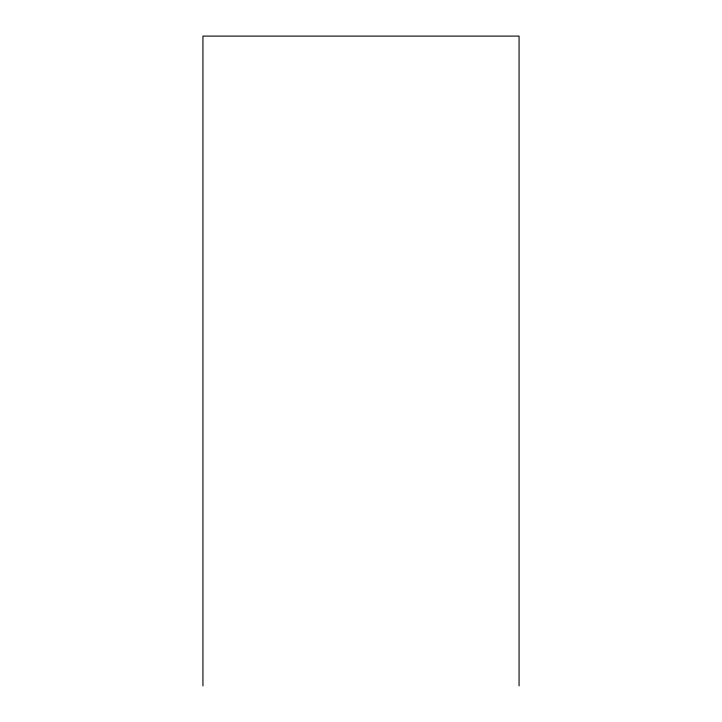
<?xml version="1.0" encoding="UTF-8"?>
<svg xmlns="http://www.w3.org/2000/svg" width="722" height="722" viewBox="0 0 722 722"><rect width="100%" height="100%" fill="white"/><g stroke="black" fill="none" stroke-linecap="round" stroke-linejoin="round"><path stroke-width="1.08" d="M519.064 685.9L519.064 36.1L202.936 36.1L202.936 685.9"/></g></svg>
